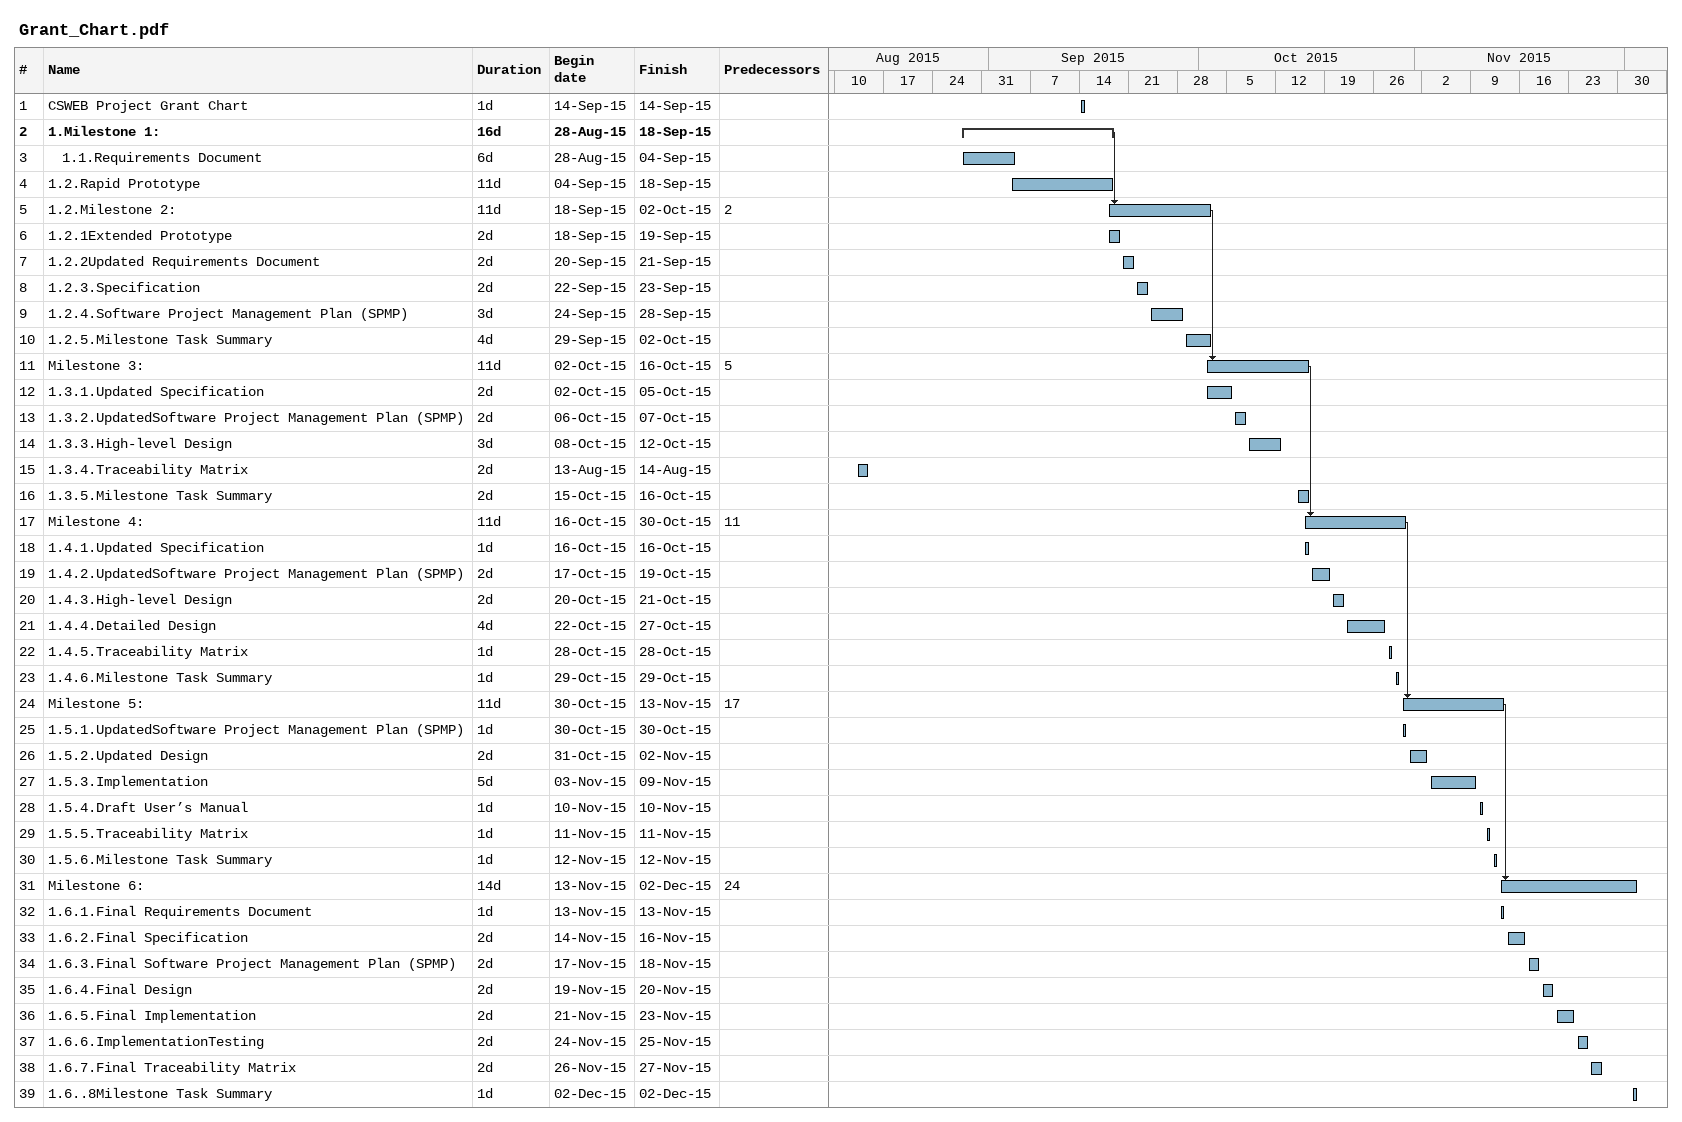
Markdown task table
Grant_Chart.pdf

| ID | Level | Task | Duration | Start | Finish | Predecessors |
|---|---|---|---|---|---|---|
| 1 | 1 | CSWEB Project Grant Chart | 1d | 2015-09-14 | 2015-09-14 |  |
| 2 | 1 | **1.Milestone 1:** | 16d | 2015-08-28 | 2015-09-18 |  |
| 3 | 2 | 1.1.Requirements Document | 6d | 2015-08-28 | 2015-09-04 |  |
| 4 | 1 | 1.2.Rapid Prototype | 11d | 2015-09-04 | 2015-09-18 |  |
| 5 | 1 | 1.2.Milestone 2: | 11d | 2015-09-18 | 2015-10-02 | 2 |
| 6 | 1 | 1.2.1Extended Prototype | 2d | 2015-09-18 | 2015-09-19 |  |
| 7 | 1 | 1.2.2Updated Requirements Document | 2d | 2015-09-20 | 2015-09-21 |  |
| 8 | 1 | 1.2.3.Specification | 2d | 2015-09-22 | 2015-09-23 |  |
| 9 | 1 | 1.2.4.Software Project Management Plan (SPMP) | 3d | 2015-09-24 | 2015-09-28 |  |
| 10 | 1 | 1.2.5.Milestone Task Summary | 4d | 2015-09-29 | 2015-10-02 |  |
| 11 | 1 | Milestone 3: | 11d | 2015-10-02 | 2015-10-16 | 5 |
| 12 | 1 | 1.3.1.Updated Specification | 2d | 2015-10-02 | 2015-10-05 |  |
| 13 | 1 | 1.3.2.UpdatedSoftware Project Management Plan (SPMP) | 2d | 2015-10-06 | 2015-10-07 |  |
| 14 | 1 | 1.3.3.High-level Design | 3d | 2015-10-08 | 2015-10-12 |  |
| 15 | 1 | 1.3.4.Traceability Matrix | 2d | 2015-08-13 | 2015-08-14 |  |
| 16 | 1 | 1.3.5.Milestone Task Summary | 2d | 2015-10-15 | 2015-10-16 |  |
| 17 | 1 | Milestone 4: | 11d | 2015-10-16 | 2015-10-30 | 11 |
| 18 | 1 | 1.4.1.Updated Specification | 1d | 2015-10-16 | 2015-10-16 |  |
| 19 | 1 | 1.4.2.UpdatedSoftware Project Management Plan (SPMP) | 2d | 2015-10-17 | 2015-10-19 |  |
| 20 | 1 | 1.4.3.High-level Design | 2d | 2015-10-20 | 2015-10-21 |  |
| 21 | 1 | 1.4.4.Detailed Design | 4d | 2015-10-22 | 2015-10-27 |  |
| 22 | 1 | 1.4.5.Traceability Matrix | 1d | 2015-10-28 | 2015-10-28 |  |
| 23 | 1 | 1.4.6.Milestone Task Summary | 1d | 2015-10-29 | 2015-10-29 |  |
| 24 | 1 | Milestone 5: | 11d | 2015-10-30 | 2015-11-13 | 17 |
| 25 | 1 | 1.5.1.UpdatedSoftware Project Management Plan (SPMP) | 1d | 2015-10-30 | 2015-10-30 |  |
| 26 | 1 | 1.5.2.Updated Design | 2d | 2015-10-31 | 2015-11-02 |  |
| 27 | 1 | 1.5.3.Implementation | 5d | 2015-11-03 | 2015-11-09 |  |
| 28 | 1 | 1.5.4.Draft User’s Manual | 1d | 2015-11-10 | 2015-11-10 |  |
| 29 | 1 | 1.5.5.Traceability Matrix | 1d | 2015-11-11 | 2015-11-11 |  |
| 30 | 1 | 1.5.6.Milestone Task Summary | 1d | 2015-11-12 | 2015-11-12 |  |
| 31 | 1 | Milestone 6: | 14d | 2015-11-13 | 2015-12-02 | 24 |
| 32 | 1 | 1.6.1.Final Requirements Document | 1d | 2015-11-13 | 2015-11-13 |  |
| 33 | 1 | 1.6.2.Final Specification | 2d | 2015-11-14 | 2015-11-16 |  |
| 34 | 1 | 1.6.3.Final Software Project Management Plan (SPMP) | 2d | 2015-11-17 | 2015-11-18 |  |
| 35 | 1 | 1.6.4.Final Design | 2d | 2015-11-19 | 2015-11-20 |  |
| 36 | 1 | 1.6.5.Final Implementation | 2d | 2015-11-21 | 2015-11-23 |  |
| 37 | 1 | 1.6.6.ImplementationTesting | 2d | 2015-11-24 | 2015-11-25 |  |
| 38 | 1 | 1.6.7.Final Traceability Matrix | 2d | 2015-11-26 | 2015-11-27 |  |
| 39 | 1 | 1.6..8Milestone Task Summary | 1d | 2015-12-02 | 2015-12-02 |  |
